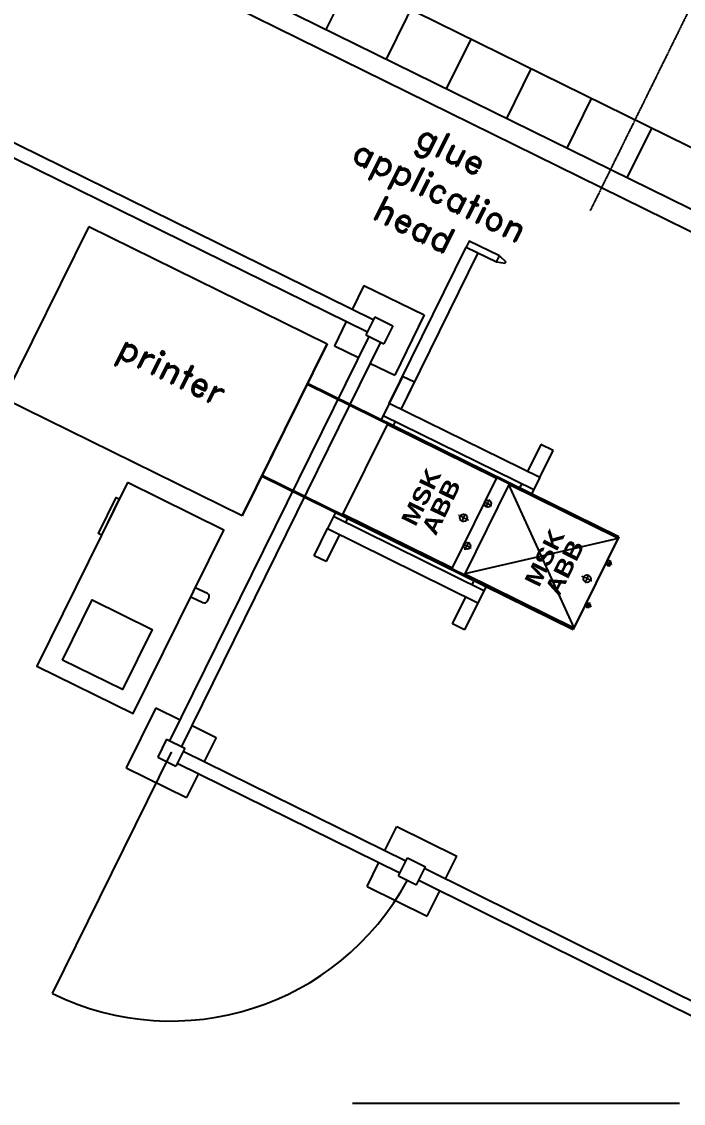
# Model space of a CAD drawing. Header units: millimetres. Extents: x -1732 to 458256, y -4349 to 130988.
# Drawn here: x 95103 to 97075, y 95070 to 98295 of the extents above; entities that cross this region are included whole.
import ezdxf

# ---------------------------------------------------------------- set-up
doc = ezdxf.new("R2010")
doc.units = ezdxf.units.MM
doc.header["$LTSCALE"] = 0.01
doc.header["$MEASUREMENT"] = 0
for name, pattern in [('CENTER', [50.8, 31.75, -6.35, 6.35, -6.35]), ('DOT_CENTER', [2, 1.25, -0.25, 0.25, -0.25]), ('HIDDEN2', [4.7625, 3.175, -1.5875])]:
    doc.linetypes.add(name, pattern=pattern)
doc.layers.get('0').update_dxf_attribs({"color": 251, "linetype": 'CONTINUOUS'})
for name, color, linetype in [('F-E-EQP', 251, 'CONTINUOUS'), ('F-N-EQP', 251, 'CONTINUOUS'), ('F2', 5, 'CONTINUOUS'), ('SAFETY-GUARD', 251, 'CONTINUOUS')]:
    doc.layers.add(name, color=color, linetype=linetype)
doc.styles.get("Standard").update_dxf_attribs({"font": 'ROMAND.SHX'})

# ---------------------------------------------------------------- blocks, each defined once
blk = doc.blocks.new('problue')
for p, q in [((-113.5, 200), (-113.5, 160)), ((-93.5, 210), (-103.5, 210)), ((-83.5, 160), (-83.5, 200))]:
    blk.add_line(p, q)
for points in [[(-305, -160), (305, -160), (305, 160), (-305, 160)], [(255, -100), (55, -100), (55, 100), (255, 100)], [(-250.7, -160), (-130.7, -160), (-130.7, -170), (-250.7, -170)]]:
    blk.add_lwpolyline(points, close=True)
for centre, start, end in [((-103.5, 200), 90, 180), ((-93.5, 200), 0, 90)]:
    blk.add_arc(centre, 10, start, end)

msp = doc.modelspace()

# ---------------------------------------------------------------- linework, layer by layer
at = {"layer": 'F-E-EQP'}
for p, q in [((96628.60536, 99526.92513), (96009.90931, 98271.05287)), ((96808.01566, 99438.53992), (96189.31961, 98182.66766)), ((97579.75006, 97497.6836), (95695.94127, 98425.72695)), ((97553.23452, 97443.86051), (95669.42573, 98371.90385)), ((97580.90417, 97681.05084), (96280.17839, 98321.84252)), ((96441.64764, 98242.29593), (96368.72992, 98094.28248)), ((96621.05793, 98153.91072), (96548.14022, 98005.89727)), ((96800.46823, 98065.52551), (96727.55051, 97917.51206)), ((96979.87853, 97977.1403), (96906.96081, 97829.12685)), ((95302.96842, 97684.54096), (95050.18671, 97171.42751)), ((95302.96842, 97684.54096), (96013.43319, 97334.53552)), ((96198.46677, 97156.42851), (96428.26832, 97622.89528)), ((96234.34883, 97138.75147), (96464.15038, 97605.21824)), ((96517.97346, 97578.70268), (96543.7142, 97574.38241)), ((96526.81199, 97596.64371), (96545.92383, 97578.86767)), ((96543.7142, 97574.38241), (96545.92383, 97578.86767)), ((96013.43319, 97334.53552), (95760.65149, 96821.42208)), ((95760.65149, 96821.42208), (96013.43319, 97334.53552)), ((95760.65149, 96821.42208), (95050.18671, 97171.42751)), ((96749.71482, 96487.44698), (96554.68172, 96914.61333)), ((96880.96686, 96753.87127), (96423.42968, 96648.18904))]:
    msp.add_line(p, q, dxfattribs=at)
at = {"layer": 'F-E-EQP', "linetype": 'CENTER'}
msp.add_line((97517.48449, 99192.86534), (96797.39329, 97731.1729), dxfattribs=at)
at = {"layer": 'F-E-EQP', "linetype": 'Continuous'}
for p, q in [((95955.09895, 97216.12473), (95818.98573, 96939.83287)), ((96882.07167, 96756.1139), (95953.77317, 97213.43357)), ((96883.39745, 96758.80505), (95955.09895, 97216.12473)), ((96238.24011, 97237.16315), (96198.46677, 97156.42851)), ((96234.34883, 97138.75147), (96274.12217, 97219.48611)), ((96274.12217, 97219.48611), (96238.24011, 97237.16315)), ((96198.46677, 97156.42851), (96174.60276, 97107.98773)), ((96646.99251, 96935.46549), (96198.46677, 97156.42851)), ((96180.78972, 97120.54645), (96629.31547, 96899.58343)), ((96216.67178, 97102.86941), (96210.48482, 97090.31069)), ((96650.88379, 97033.87716), (96611.11045, 96953.14253)), ((96686.76585, 97016.20012), (96650.88379, 97033.87716)), ((96646.99251, 96935.46549), (96686.76585, 97016.20012)), ((95818.98573, 96939.83287), (96747.28423, 96482.5132)), ((95820.31151, 96942.52403), (96748.61, 96485.20435)), ((96646.99251, 96935.46549), (96623.1285, 96887.02471)), ((96593.43341, 96917.26047), (96587.24644, 96904.70175)), ((96038.48954, 96831.69588), (96014.62553, 96783.2551)), ((96480.82831, 96598.17413), (96032.30257, 96819.13716)), ((96074.37159, 96814.01884), (96068.18463, 96801.46011)), ((95974.85218, 96702.52046), (96014.62553, 96783.2551)), ((96050.50759, 96765.57806), (96010.73424, 96684.84342)), ((96014.62553, 96783.2551), (96463.15127, 96562.29207)), ((96883.39745, 96758.80505), (96747.28423, 96482.5132)), ((96010.73424, 96684.84342), (95974.85218, 96702.52046)), ((96451.13322, 96628.40989), (96444.94625, 96615.85117)), ((96487.01528, 96610.73285), (96463.15127, 96562.29207)), ((96387.49586, 96499.23448), (96427.26921, 96579.96911)), ((96463.15127, 96562.29207), (96423.37792, 96481.55744)), ((96423.37792, 96481.55744), (96387.49586, 96499.23448))]:
    msp.add_line(p, q, dxfattribs=at)
at = {"layer": 'F-E-EQP', "linetype": 'DOT_CENTER'}
for p, q in [((96480.6403, 96863.5804), (96503.96364, 96852.09032)), ((96486.69739, 96845.9384), (96498.18746, 96869.26174)), ((96414.84937, 96804.52466), (96425.4556, 96826.0539)), ((96434.97626, 96808.04304), (96405.37357, 96822.6266)), ((96419.32831, 96737.71847), (96442.65164, 96726.22839)), ((96424.60939, 96719.90797), (96436.54139, 96744.12836)), ((96844.47226, 96684.34116), (96861.53484, 96675.9354)), ((96857.20643, 96688.66957), (96848.80067, 96671.60699)), ((96802.95176, 96626.76252), (96773.34906, 96641.34608)), ((96782.82487, 96623.24414), (96793.43109, 96644.77338)), ((96782.60261, 96558.75396), (96799.66519, 96550.34819)), ((96795.33678, 96563.08237), (96786.93102, 96546.01978))]:
    msp.add_line(p, q, dxfattribs=at)
at = {"layer": 'F-E-EQP'}
msp.add_lwpolyline([(96526.81199, 97596.64371), (96437.10684, 97640.83631), (96428.26832, 97622.89528), (96517.97346, 97578.70268)], close=True, dxfattribs=at)
at = {"layer": 'F-E-EQP', "linetype": 'Continuous'}
for points in [[(96060.69178, 96826.8893), (96386.97691, 96666.14724), (96518.22895, 96932.57153), (96191.94382, 97093.31359)], [(96423.42968, 96648.18904), (96749.71482, 96487.44698), (96880.96686, 96753.87127), (96554.68172, 96914.61333)]]:
    msp.add_lwpolyline(points, close=True, dxfattribs=at)
for centre, radius in [((96492.50827, 96857.73373), 10), ((96420.17491, 96815.33482), 11), ((96430.63862, 96732.14652), 10), ((96788.15041, 96634.0543), 11), ((96791.1339, 96554.55107), 6.5)]:
    msp.add_circle(centre, radius, dxfattribs=at)
for start, end in [(93.69959909, 213.84672935), (213.84672935, 273.69959909), (33.84672935, 93.69959909), (273.69959909, 33.84672935)]:
    msp.add_arc((96853.00355, 96680.13828), 7.5, start, end, dxfattribs=at)
at = {"layer": 'F2'}
for p, q in [((96189.16614, 95069.60399), (96089.16614, 95069.60399)), ((97064.16161, 95069.60399), (96189.16614, 95069.60399))]:
    msp.add_line(p, q, dxfattribs=at)
at = {"layer": 'SAFETY-GUARD', "linetype": 'Continuous'}
for p, q in [((96150.94782, 97405.65183), (94942.24952, 98001.10849)), ((94924.57247, 97965.22643), (96133.38231, 97369.71483)), ((96123.19267, 97508.27202), (96088.15392, 97436.58681)), ((96123.19267, 97508.27202), (96302.87679, 97420.44486)), ((96155.34261, 97414.64305), (96128.99447, 97360.73782)), ((96155.34261, 97414.64306), (96209.24785, 97388.29491)), ((96302.87679, 97420.44486), (96215.04967, 97240.7607)), ((96070.5884, 97400.6498), (96035.36552, 97328.58788)), ((96209.24785, 97388.29491), (96182.89971, 97334.38967)), ((96137.97859, 97356.3465), (95544.10354, 96150.85864)), ((96128.99447, 97360.73782), (96182.8997, 97334.38967)), ((95579.98558, 96133.18157), (96173.91559, 97338.78099)), ((96035.36552, 97328.58788), (96107.04361, 97293.5526)), ((96142.98061, 97275.98708), (96215.04967, 97240.7607)), ((95503.27498, 96249.00604), (95414.88963, 96069.59583)), ((95503.27498, 96249.00604), (95575.03836, 96213.65225)), ((95610.9204, 96195.97517), (95682.6852, 96160.62067)), ((95535.13368, 96155.27759), (95508.61808, 96101.45452)), ((95535.13369, 96155.27758), (95588.95674, 96128.76197)), ((95682.6852, 96160.62067), (95647.33137, 96088.85722)), ((95195.24563, 95397.46831), (95548.78616, 96115.10886)), ((95588.95674, 96128.76197), (95562.44114, 96074.93891)), ((95584.53779, 96119.7921), (96248.35496, 95792.76654)), ((95508.61808, 96101.45452), (95562.44114, 96074.9389)), ((95566.86012, 96083.90883), (96230.67787, 95756.88445)), ((95414.88963, 96069.59583), (95594.29983, 95981.21044)), ((95629.65375, 96052.97406), (95594.29983, 95981.21044)), ((96185.56139, 95823.70142), (96220.91553, 95895.4655)), ((96220.91553, 95895.4655), (96400.32576, 95807.08015)), ((96226.25863, 95747.914), (96252.77423, 95801.73705)), ((96252.77423, 95801.73705), (96306.5973, 95775.22144)), ((96366.77006, 95738.96667), (96400.32576, 95807.08015)), ((96132.53016, 95716.05528), (96167.88424, 95787.81922)), ((96280.08169, 95721.39838), (96306.5973, 95775.22144)), ((97390.42902, 95229.88877), (96304.09247, 95770.13699)), ((96226.25862, 95747.91399), (96280.08169, 95721.39838)), ((97372.75186, 95194.00645), (96286.41528, 95734.25469)), ((96132.53016, 95716.05528), (96311.94039, 95627.66993)), ((96311.94039, 95627.66993), (96349.09286, 95703.08438))]:
    msp.add_line(p, q, dxfattribs=at)
msp.add_arc((95548.78715, 96115.10916), 800, 243.77311021, 331.62705437, dxfattribs=at)
msp.add_point((95548.78741, 96115.10825), dxfattribs=at)

# ---------------------------------------------------------------- block references
at = {"layer": 'F-E-EQP', "rotation": 243.7731642192665}
msp.add_blockref('problue', (95426.84574, 96576.07965), dxfattribs=at)

# ---------------------------------------------------------------- texts
at = {"layer": 'F-E-EQP', "linetype": 'Continuous', "char_height": 50, "width": 300, "attachment_point": 8, "rotation": 63.77316422}
for s, insert in [('{\\fArial Black|b0|i0|c0|p34;MSK}', (96316.85868, 96866.23283)), ('{\\fArial Black|b0|i0|c0|p34;ABB}', (96375.32234, 96837.43112)), ('{\\fArial Black|b0|i0|c0|p34;MSK}', (96684.64979, 96685.04314)), ('{\\fArial Black|b0|i0|c0|p34;ABB}', (96743.29784, 96656.1506))]:
    msp.add_mtext(s, dxfattribs=dict(at, insert=insert))
at = {"layer": 'F-N-EQP', "color": 9, "linetype": 'HIDDEN2'}
for s, p in [('glue', (96270.75054, 97927.63543)), ('application', (96080.76849, 97881.88334)), ('head', (96144.43601, 97711.17259)), ('printer', (95381.43598, 97298.86805))]:
    msp.add_text(s, height=75, rotation=333.77316422, dxfattribs=at).set_placement(p)

doc.saveas('drawing.dxf')
